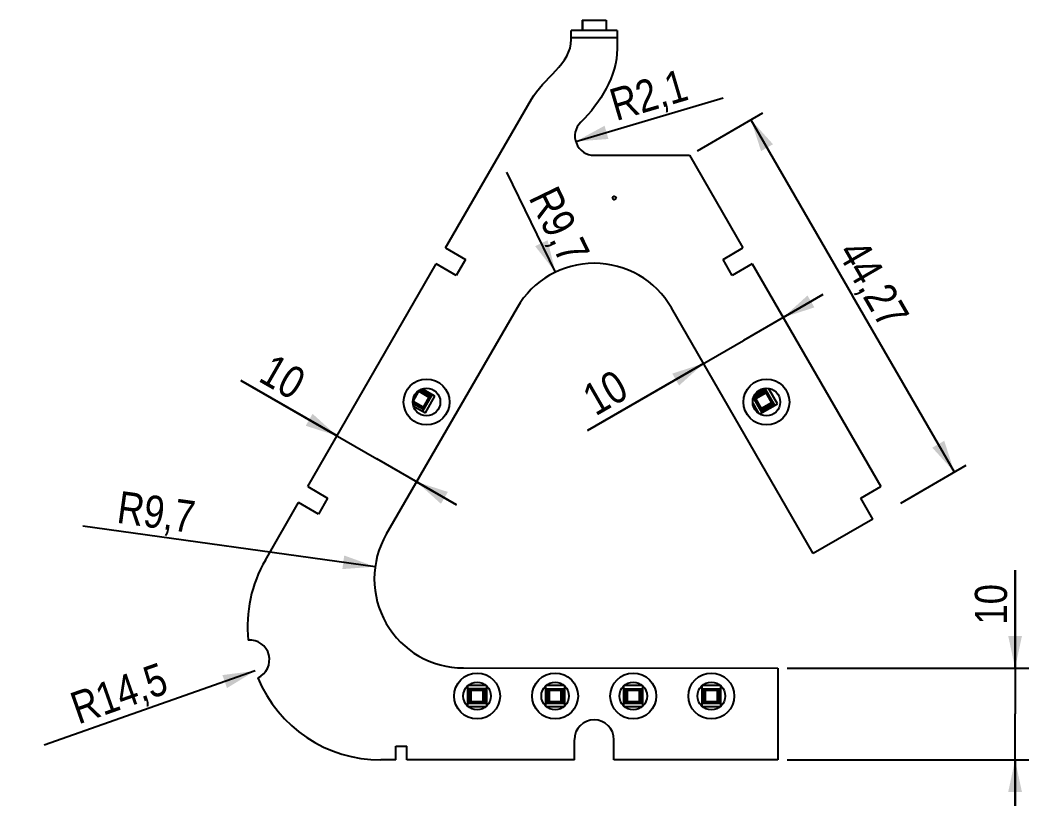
# Model space of a CAD drawing. Header units: millimetres. Extents: x 0 to 594, y 0 to 420.
# Drawn here: x 324.3 to 434, y 178 to 263.5 of the extents above; entities that cross this region are included whole.
import ezdxf

# ---------------------------------------------------------------- set-up
doc = ezdxf.new("R2010")
doc.units = ezdxf.units.MM
doc.header["$LTSCALE"] = 32.67
doc.layers.get('0').update_dxf_attribs({"linetype": 'CONTINUOUS'})
doc.layers.add('02___PRT_ALL_AXES', color=7, linetype='CONTINUOUS')
doc.styles.get("Standard").update_dxf_attribs({"font": 'txt', "width": 0.85})
doc.dimstyles.new('DIMSTYLE_1', dxfattribs={"dimtxt": 3.5, "dimasz": 3.5, "dimexe": 0.18, "dimexo": 0.0625, "dimgap": 0.09, "dimtad": 1, "dimdsep": 46, "dimtxsty": 'STANDARD', "dimblk": '_FILLED', "dimblk1": '_FILLED', "dimblk2": '_FILLED', "dimcen": 0.09, "dimadec": 0, "dimazin": 0, "dimtp": 0.3, "dimtm": 0.3, "dimtfac": 1, "dimtofl": 0, "dimtmove": 0, "dimatfit": 3, "dimldrblk": '_FILLED', "dimfxl": 1, "dimtolj": 1, "dimarcsym": 0})
doc.dimstyles.new('DIMSTYLE_3', dxfattribs={"dimtxt": 3.5, "dimasz": 3.5, "dimexe": 0.18, "dimexo": 0.0625, "dimgap": 0.09, "dimtad": 1, "dimdsep": 46, "dimtxsty": 'STANDARD', "dimblk": '_FILLED', "dimblk1": '_FILLED', "dimblk2": '_FILLED', "dimcen": 0.09, "dimadec": 0, "dimazin": 0, "dimtp": 0.2, "dimtm": 0.2, "dimtfac": 1, "dimtofl": 0, "dimtmove": 0, "dimatfit": 3, "dimldrblk": '_FILLED', "dimfxl": 1, "dimtolj": 1, "dimarcsym": 0})
doc.dimstyles.new('DIMSTYLE_4', dxfattribs={"dimtxt": 3.5, "dimasz": 3.5, "dimexe": 0.18, "dimexo": 0.0625, "dimgap": 0.09, "dimtad": 1, "dimdsep": 46, "dimtxsty": 'STANDARD', "dimblk": '_FILLED', "dimblk1": '_FILLED', "dimblk2": '_FILLED', "dimcen": 0.09, "dimadec": 0, "dimazin": 0, "dimtp": 0.2, "dimtm": 0.2, "dimtfac": 1, "dimtofl": 0, "dimtmove": 0, "dimatfit": 3, "dimldrblk": '_FILLED', "dimfxl": 1, "dimtolj": 1, "dimarcsym": 0})
doc.dimstyles.new('DIMSTYLE_5', dxfattribs={"dimtxt": 3.5, "dimasz": 3.5, "dimexe": 0.18, "dimexo": 0.0625, "dimgap": 0.09, "dimtad": 1, "dimdsep": 46, "dimtxsty": 'STANDARD', "dimblk": '_FILLED', "dimblk1": '_FILLED', "dimblk2": '_FILLED', "dimcen": 0.09, "dimadec": 0, "dimazin": 0, "dimtp": 0.1, "dimtm": 0.1, "dimtfac": 1, "dimtofl": 0, "dimtmove": 0, "dimatfit": 3, "dimldrblk": '_FILLED', "dimfxl": 1, "dimtolj": 1, "dimarcsym": 0})

# ---------------------------------------------------------------- blocks, each defined once
blk = doc.blocks.new('_FILLED')
at = {"color": 0, "linetype": 'BYBLOCK'}
blk.add_solid([(0, 0), (-1, 0.214), (-1, -0.214)], dxfattribs=at)
blk = doc.blocks.new('*D4')
at = {"color": 2, "linetype": 'CONTINUOUS'}
blk.add_line((349.82, 192.7), (326.86, 184.61), dxfattribs=at)
at = {"color": 2, "linetype": 'CONTINUOUS', "xscale": 3.5, "yscale": 3.5, "zscale": 3.5, "rotation": 19.3989728255}
blk.add_blockref('_FILLED', (349.82, 192.7), dxfattribs=at)
at = {"color": 2, "linetype": 'CONTINUOUS', "insert": (339.43, 193.68), "char_height": 3.5, "width": 14.875, "attachment_point": 3, "rotation": 19.399, "line_spacing_factor": 0.9}
blk.add_mtext('R14,5', dxfattribs=at)
blk = doc.blocks.new('*D5')
at = {"color": 2, "linetype": 'CONTINUOUS'}
for p, q in [((397.97, 249.31), (405.1, 253.43)), ((403.8, 252.68), (414.87, 233.51)), ((425.94, 214.34), (414.87, 233.51)), ((420.1, 210.97), (427.24, 215.09))]:
    blk.add_line(p, q, dxfattribs=at)
at = {"color": 2, "linetype": 'CONTINUOUS', "xscale": 3.5, "yscale": 3.5, "zscale": 3.5}
for p, rotation in [((403.8, 252.68), 119.9985670816), ((425.94, 214.34), 299.9985670816)]:
    blk.add_blockref('_FILLED', p, dxfattribs=dict(at, rotation=rotation))
at = {"color": 2, "linetype": 'CONTINUOUS', "insert": (418.66, 235.7), "char_height": 3.5, "width": 14.875, "attachment_point": 2, "rotation": 299.9986, "line_spacing_factor": 0.9}
blk.add_mtext('44,27', dxfattribs=at)
blk = doc.blocks.new('*D8')
at = {"color": 2, "linetype": 'CONTINUOUS'}
blk.add_line((384.72, 250.32), (400.78, 255.07), dxfattribs=at)
at = {"color": 2, "linetype": 'CONTINUOUS', "xscale": 3.5, "yscale": 3.5, "zscale": 3.5, "rotation": 196.4854358822}
blk.add_blockref('_FILLED', (384.72, 250.32), dxfattribs=at)
at = {"color": 2, "linetype": 'CONTINUOUS', "insert": (388.13, 255.89), "char_height": 3.5, "width": 11.9, "attachment_point": 1, "rotation": 16.4854, "line_spacing_factor": 0.9}
blk.add_mtext('R2,1', dxfattribs=at)
blk = doc.blocks.new('*D9')
at = {"color": 2, "linetype": 'CONTINUOUS'}
for p, q in [((358.74, 218.28), (348.29, 224.32)), ((348.29, 224.32), (363.07, 215.78)), ((371.73, 210.78), (363.07, 215.78)), ((367.4, 213.28), (371.73, 210.78))]:
    blk.add_line(p, q, dxfattribs=at)
at = {"color": 2, "linetype": 'CONTINUOUS', "xscale": 3.5, "yscale": 3.5, "zscale": 3.5}
for p, rotation in [((358.74, 218.28), 329.9985670816), ((367.4, 213.28), 149.9985670816)]:
    blk.add_blockref('_FILLED', p, dxfattribs=dict(at, rotation=rotation))
at = {"color": 2, "linetype": 'CONTINUOUS', "insert": (355.63, 225.13), "char_height": 3.5, "width": 5.95, "attachment_point": 3, "rotation": 329.9986, "line_spacing_factor": 0.9}
blk.add_mtext('10', dxfattribs=at)
blk = doc.blocks.new('*D10')
at = {"color": 2, "linetype": 'CONTINUOUS'}
blk.add_line((362.89, 204.04), (331.09, 208.45), dxfattribs=at)
at = {"color": 2, "linetype": 'CONTINUOUS', "xscale": 3.5, "yscale": 3.5, "zscale": 3.5, "rotation": 352.1227333015}
blk.add_blockref('_FILLED', (362.89, 204.04), dxfattribs=at)
at = {"color": 2, "linetype": 'CONTINUOUS', "insert": (343.47, 211.15), "char_height": 3.5, "width": 11.9, "attachment_point": 3, "rotation": 352.1227, "line_spacing_factor": 0.9}
blk.add_mtext('R9,7', dxfattribs=at)
blk = doc.blocks.new('*D11')
at = {"color": 2, "linetype": 'CONTINUOUS'}
for p, q in [((432.55, 193.01), (432.55, 203.68)), ((432.55, 203.68), (432.55, 188.01)), ((407.74, 193.01), (434.05, 193.01)), ((432.55, 178.01), (432.55, 188.01)), ((407.74, 183.01), (434.05, 183.01)), ((432.55, 183.01), (432.55, 178.01))]:
    blk.add_line(p, q, dxfattribs=at)
at = {"color": 2, "linetype": 'CONTINUOUS', "xscale": 3.5, "yscale": 3.5, "zscale": 3.5}
for p, rotation in [((432.55, 193.01), 269.9993660385), ((432.55, 183.01), 89.9985670816)]:
    blk.add_blockref('_FILLED', p, dxfattribs=dict(at, rotation=rotation))
at = {"color": 2, "linetype": 'CONTINUOUS', "insert": (428.17, 197.73), "char_height": 3.5, "width": 5.95, "attachment_point": 1, "rotation": 90, "line_spacing_factor": 0.9}
blk.add_mtext('10', dxfattribs=at)
blk = doc.blocks.new('*D12')
at = {"color": 2, "linetype": 'CONTINUOUS'}
for p, q in [((411.63, 233.66), (402.97, 228.66)), ((407.3, 231.16), (411.63, 233.66)), ((386, 218.86), (402.97, 228.66)), ((398.64, 226.16), (386, 218.86))]:
    blk.add_line(p, q, dxfattribs=at)
at = {"color": 2, "linetype": 'CONTINUOUS', "xscale": 3.5, "yscale": 3.5, "zscale": 3.5}
for p, rotation in [((407.3, 231.16), 209.9985670816), ((398.64, 226.16), 29.9985670816)]:
    blk.add_blockref('_FILLED', p, dxfattribs=dict(at, rotation=rotation))
at = {"color": 2, "linetype": 'CONTINUOUS', "insert": (388.96, 225.62), "char_height": 3.5, "width": 5.95, "attachment_point": 3, "rotation": 29.9986, "line_spacing_factor": 0.9}
blk.add_mtext('10', dxfattribs=at)
blk = doc.blocks.new('*D14')
at = {"color": 2, "linetype": 'CONTINUOUS'}
blk.add_line((382.51, 236.1), (377.24, 246.99), dxfattribs=at)
at = {"color": 2, "linetype": 'CONTINUOUS', "xscale": 3.5, "yscale": 3.5, "zscale": 3.5, "rotation": 295.8281128404}
blk.add_blockref('_FILLED', (382.51, 236.1), dxfattribs=at)
at = {"color": 2, "linetype": 'CONTINUOUS', "insert": (386.36, 238.18), "char_height": 3.5, "width": 11.9, "attachment_point": 3, "rotation": 295.8281, "line_spacing_factor": 0.9}
blk.add_mtext('R9,7', dxfattribs=at)

msp = doc.modelspace()

# ---------------------------------------------------------------- linework, layer by layer
at = {"color": 7, "linetype": 'CONTINUOUS'}
for p, q in [((385.438, 263.514), (385.438, 262.414)), ((385.438, 263.514), (388.028, 263.514)), ((385.463, 263.514), (385.463, 262.414)), ((386.483, 263.524), (386.483, 263.514)), ((386.483, 263.524), (386.483, 263.514)), ((386.483, 263.524), (386.983, 263.524)), ((386.983, 263.524), (386.983, 263.514)), ((388.028, 263.514), (388.028, 262.414)), ((384.238, 261.414), (384.238, 262.414)), ((389.238, 262.414), (384.238, 262.414)), ((389.238, 262.414), (389.238, 260.414)), ((389.238, 261.614), (384.238, 261.614)), ((370.552, 238.733), (379.895, 254.915)), ((386.738, 248.814), (397.103, 248.814)), ((397.103, 248.814), (402.923, 238.732)), ((370.552, 238.733), (372.717, 237.483)), ((400.758, 237.482), (402.923, 238.732)), ((372.717, 237.483), (371.717, 235.751)), ((401.758, 235.75), (400.758, 237.482)), ((355.552, 212.754), (369.552, 237.001)), ((371.717, 235.751), (369.552, 237.001)), ((403.923, 237), (401.758, 235.75)), ((403.923, 237), (417.922, 212.752)), ((378.337, 232.217), (364.103, 207.565)), ((410.572, 205.482), (395.138, 232.217)), ((367.017, 222.037), (367.65, 223.133)), ((367.596, 223.139), (367.023, 222.147)), ((367.064, 222.354), (367.469, 223.054)), ((367.64, 223.168), (367.65, 223.133)), ((367.65, 223.133), (368.745, 222.5)), ((368.813, 222.518), (367.662, 223.183)), ((367.725, 223.225), (368.906, 222.543)), ((367.818, 223.287), (368.999, 222.605)), ((369.4, 222.602), (368.051, 223.378)), ((404.084, 222.453), (405.453, 223.243)), ((404.16, 222.381), (405.459, 223.131)), ((405.434, 223.039), (404.253, 222.357)), ((405.423, 223.451), (404.267, 222.786)), ((404.321, 222.338), (405.416, 222.971)), ((406.401, 221.6), (405.355, 223.412)), ((405.434, 223.039), (405.416, 222.971)), ((405.416, 222.971), (406.049, 221.875)), ((405.459, 223.131), (405.434, 223.039)), ((406.117, 221.857), (405.434, 223.039)), ((405.459, 223.131), (406.209, 221.832)), ((406.703, 221.774), (405.761, 223.409)), ((368.156, 221.244), (366.997, 221.913)), ((367.001, 221.989), (368.131, 221.337)), ((368.113, 221.405), (367.017, 222.037)), ((368.149, 221.133), (367.023, 221.783)), ((367.192, 222.675), (367.095, 222.506)), ((369.098, 222.776), (368.052, 220.964)), ((368.745, 222.5), (368.113, 221.405)), ((368.131, 221.337), (368.813, 222.518)), ((368.906, 222.543), (368.156, 221.244)), ((368.356, 220.789), (369.4, 222.602)), ((368.813, 222.518), (368.745, 222.5)), ((368.906, 222.543), (368.813, 222.518)), ((404.012, 221.84), (404.629, 220.768)), ((405.014, 220.802), (404.078, 222.423)), ((404.16, 222.381), (404.253, 222.357)), ((404.91, 221.082), (404.16, 222.381)), ((404.253, 222.357), (404.935, 221.175)), ((404.253, 222.357), (404.321, 222.338)), ((404.953, 221.243), (404.321, 222.338)), ((406.209, 221.832), (404.91, 221.082)), ((404.935, 221.175), (406.117, 221.857)), ((406.049, 221.875), (404.953, 221.243)), ((406.117, 221.857), (406.049, 221.875)), ((406.209, 221.832), (406.117, 221.857)), ((367.074, 221.527), (368.356, 220.789)), ((368.131, 221.337), (368.113, 221.405)), ((368.156, 221.244), (368.131, 221.337)), ((404.78, 220.667), (406.703, 221.774)), ((404.91, 221.082), (404.935, 221.175)), ((406.303, 221.771), (404.917, 220.971)), ((404.935, 221.175), (404.953, 221.243)), ((355.552, 212.754), (357.717, 211.504)), ((415.757, 211.502), (417.922, 212.752)), ((350.939, 204.765), (354.552, 211.022)), ((356.717, 209.772), (354.552, 211.022)), ((357.717, 211.504), (356.717, 209.772)), ((417.072, 209.223), (415.757, 211.502)), ((417.072, 209.223), (410.572, 205.482)), ((372.503, 193.015), (406.736, 193.014)), ((406.736, 193.014), (406.736, 183.014)), ((374.913, 191.115), (373.059, 191.115)), ((383.413, 191.114), (381.559, 191.115)), ((391.913, 191.114), (390.059, 191.114)), ((400.413, 191.114), (398.559, 191.114)), ((372.936, 191.033), (372.936, 188.897)), ((372.936, 190.765), (375.036, 190.765)), ((373.136, 189.165), (373.136, 190.765)), ((373.236, 190.715), (374.736, 190.715)), ((373.236, 190.715), (373.304, 190.647)), ((373.236, 189.215), (373.236, 190.715)), ((374.668, 190.647), (373.304, 190.647)), ((373.304, 190.647), (373.304, 189.282)), ((373.304, 190.647), (373.353, 190.597)), ((373.353, 190.597), (374.618, 190.597)), ((373.353, 189.332), (373.353, 190.597)), ((374.668, 190.647), (374.618, 190.597)), ((374.618, 190.597), (374.618, 189.332)), ((374.736, 190.715), (374.668, 190.647)), ((374.668, 189.282), (374.668, 190.647)), ((374.736, 190.715), (374.736, 189.215)), ((374.836, 190.765), (374.836, 189.165)), ((375.036, 188.897), (375.036, 191.032)), ((381.436, 191.032), (381.436, 188.897)), ((381.436, 190.764), (383.536, 190.764)), ((381.636, 189.164), (381.636, 190.764)), ((381.736, 190.714), (383.236, 190.714)), ((381.736, 190.714), (381.804, 190.647)), ((381.736, 189.214), (381.736, 190.714)), ((383.168, 190.647), (381.804, 190.647)), ((381.804, 190.647), (381.804, 189.282)), ((381.804, 190.647), (381.853, 190.597)), ((381.853, 190.597), (383.118, 190.597)), ((381.853, 189.332), (381.853, 190.597)), ((383.168, 190.647), (383.118, 190.597)), ((383.118, 190.597), (383.118, 189.332)), ((383.236, 190.714), (383.168, 190.647)), ((383.168, 189.282), (383.168, 190.647)), ((383.236, 190.714), (383.236, 189.214)), ((383.336, 190.764), (383.336, 189.164)), ((383.536, 188.897), (383.536, 191.032)), ((389.936, 191.032), (389.936, 188.897)), ((389.936, 190.764), (392.036, 190.764)), ((390.136, 189.164), (390.136, 190.764)), ((390.236, 190.714), (391.736, 190.714)), ((390.236, 190.714), (390.304, 190.646)), ((390.236, 189.214), (390.236, 190.714)), ((391.668, 190.646), (390.304, 190.646)), ((390.304, 190.646), (390.304, 189.282)), ((390.304, 190.646), (390.353, 190.597)), ((390.353, 190.597), (391.618, 190.597)), ((390.353, 189.332), (390.353, 190.597)), ((391.668, 190.646), (391.618, 190.597)), ((391.618, 190.597), (391.618, 189.332)), ((391.736, 190.714), (391.668, 190.646)), ((391.668, 189.282), (391.668, 190.646)), ((391.736, 190.714), (391.736, 189.214)), ((391.836, 190.764), (391.836, 189.164)), ((392.036, 188.896), (392.036, 191.032)), ((398.436, 191.032), (398.436, 188.896)), ((398.436, 190.764), (400.536, 190.764)), ((398.636, 189.164), (398.636, 190.764)), ((398.736, 190.714), (400.236, 190.714)), ((398.736, 190.714), (398.804, 190.646)), ((398.736, 189.214), (398.736, 190.714)), ((400.168, 190.646), (398.804, 190.646)), ((398.804, 190.646), (398.804, 189.282)), ((398.804, 190.646), (398.853, 190.596)), ((398.853, 190.596), (400.118, 190.596)), ((398.853, 189.332), (398.853, 190.596)), ((400.168, 190.646), (400.118, 190.596)), ((400.118, 190.596), (400.118, 189.332)), ((400.236, 190.714), (400.168, 190.646)), ((400.168, 189.282), (400.168, 190.646)), ((400.236, 190.714), (400.236, 189.214)), ((400.336, 190.764), (400.336, 189.164)), ((400.536, 188.896), (400.536, 191.032)), ((375.036, 189.165), (372.936, 189.165)), ((373.236, 189.215), (373.304, 189.282)), ((374.736, 189.215), (373.236, 189.215)), ((373.304, 189.282), (373.353, 189.332)), ((373.304, 189.282), (374.668, 189.282)), ((374.618, 189.332), (373.353, 189.332)), ((374.668, 189.282), (374.618, 189.332)), ((374.736, 189.215), (374.668, 189.282)), ((383.536, 189.164), (381.436, 189.164)), ((381.736, 189.214), (381.804, 189.282)), ((383.236, 189.214), (381.736, 189.214)), ((381.804, 189.282), (381.853, 189.332)), ((381.804, 189.282), (383.168, 189.282)), ((383.118, 189.332), (381.853, 189.332)), ((383.168, 189.282), (383.118, 189.332)), ((383.236, 189.214), (383.168, 189.282)), ((392.036, 189.164), (389.936, 189.164)), ((390.236, 189.214), (390.304, 189.282)), ((391.736, 189.214), (390.236, 189.214)), ((390.304, 189.282), (390.353, 189.332)), ((390.304, 189.282), (391.668, 189.282)), ((391.618, 189.332), (390.353, 189.332)), ((391.668, 189.282), (391.618, 189.332)), ((391.736, 189.214), (391.668, 189.282)), ((400.536, 189.164), (398.436, 189.164)), ((398.736, 189.214), (398.804, 189.282)), ((400.236, 189.214), (398.736, 189.214)), ((398.804, 189.282), (398.853, 189.332)), ((398.804, 189.282), (400.168, 189.282)), ((400.118, 189.332), (398.853, 189.332)), ((400.168, 189.282), (400.118, 189.332)), ((400.236, 189.214), (400.168, 189.282)), ((373.059, 188.815), (374.913, 188.815)), ((381.559, 188.815), (383.413, 188.814)), ((390.059, 188.814), (391.913, 188.814)), ((398.559, 188.814), (400.413, 188.814)), ((365.136, 184.515), (366.336, 184.515)), ((365.136, 183.015), (365.136, 184.515)), ((366.336, 183.015), (366.336, 184.515)), ((384.586, 183.014), (384.586, 185.214)), ((388.886, 183.014), (388.886, 185.214)), ((365.136, 183.015), (363.496, 183.015)), ((384.586, 183.014), (366.336, 183.015)), ((406.736, 183.014), (388.886, 183.014))]:
    msp.add_line(p, q, dxfattribs=at)
msp.add_circle((388.921, 244.163), 0.194, dxfattribs=at)
for centre, radius, start, end in [((386.738, 250.914), 2.1, 134.41388, 269.99857), ((386.737, 227.367), 9.7, 29.99857, 149.99857), ((372.503, 202.715), 9.7, 149.99857, 269.99857), ((363.497, 197.515), 14.5, 149.99857, 185.76335), ((349.236, 193.915), 2.15, 293.89588, 94.43781), ((363.497, 197.515), 14.5, 202.57034, 269.99857), ((386.736, 185.214), 2.15, 359.99857, 179.99857)]:
    msp.add_arc(centre, radius, start, end, dxfattribs=at)
for points in [[(379.895, 254.915), (381.198, 257.171), (384.238, 258.809), (384.238, 261.414)], [(389.238, 260.414), (389.238, 257.437), (387.395, 254.498), (385.268, 252.414)]]:
    msp.add_open_spline(points, degree=3, dxfattribs=at)
at = {"layer": '02___PRT_ALL_AXES', "color": 7, "linetype": 'CONTINUOUS'}
for centre, radius in [((368.487, 221.965), 2.5), ((405.487, 221.964), 2.5), ((368.487, 221.965), 1.5), ((405.487, 221.964), 1.5), ((373.986, 189.965), 2.5), ((382.486, 189.964), 2.5), ((390.986, 189.964), 2.5), ((399.486, 189.964), 2.5), ((373.986, 189.965), 1.5), ((382.486, 189.964), 1.5), ((390.986, 189.964), 1.5), ((399.486, 189.964), 1.5)]:
    msp.add_circle(centre, radius, dxfattribs=at)

# ---------------------------------------------------------------- dimensions: what is measured, and where the dimension line sits
at = {"color": 2, "linetype": 'CONTINUOUS'}
for center, mpoint, dimstyle, picture, middle in [((386.738, 250.914), (384.724, 250.318), 'DIMSTYLE_5', '*D8', (394.333, 255.9)), ((386.737, 227.367), (382.511, 236.098), 'DIMSTYLE_3', '*D14', (380.802, 250.125)), ((372.503, 202.715), (362.895, 204.044), 'DIMSTYLE_3', '*D10', (337.478, 216.586)), ((363.497, 197.515), (349.82, 192.699), 'DIMSTYLE_3', '*D4', (324.253, 184.193))]:
    dim = msp.add_radius_dim(center=center, mpoint=mpoint, dimstyle=dimstyle, dxfattribs=at)
    dim.commit()
    dim.dimension.update_dxf_attribs({"geometry": picture, "text_midpoint": middle, "dimtype": 164})
for base, p1, p2, angle, dimstyle, picture, middle in [((425.939, 214.338), (397.969, 249.314), (420.105, 210.97), 299.99857, 'DIMSTYLE_1', '*D5', (424.224, 232.545)), ((407.297, 231.156), (395.138, 232.217), (397.103, 248.814), 29.99857, 'DIMSTYLE_4', '*D12', (386.352, 228.501)), ((358.745, 218.283), (364.103, 207.565), (350.939, 204.765), 149.99857, 'DIMSTYLE_4', '*D9', (351.25, 219.229)), ((432.545, 183.013), (407.736, 193.014), (407.736, 183.014), 269.99857, 'DIMSTYLE_4', '*D11', (429.921, 200.709))]:
    dim = msp.add_linear_dim(base=base, p1=p1, p2=p2, angle=angle, dimstyle=dimstyle, dxfattribs=at)
    dim.commit()
    dim.dimension.update_dxf_attribs({"geometry": picture, "text_midpoint": middle, "dimtype": 160})

doc.saveas('drawing.dxf')
